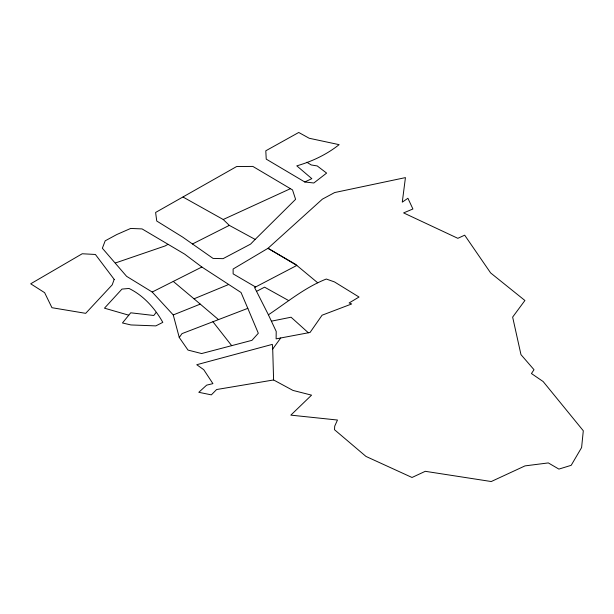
<?xml version="1.0" encoding="UTF-8"?>
<svg xmlns="http://www.w3.org/2000/svg" width="614" height="614" viewBox="0 0 614 614"><rect width="100%" height="100%" fill="white"/><g stroke="black" fill="none" stroke-linecap="round" stroke-linejoin="round"><path stroke-width="0.92" d="M179.257 337.477L181.997 333.625L247.81 308.343L258.325 333.256L251.963 340.333L201.622 353.549L187.999 350.08L179.257 337.477L173.248 314.944L152.188 292.034L126.599 276.331L102.354 248.24L105.194 240.818L116.783 234.54L130.667 228.446L142.057 228.907L184.622 254.104L201.86 267.021L241.033 292.494L247.81 308.343M255.562 286.991L233.143 273.882L233.113 269.024L267.996 248.302L322.373 199.159L334.661 192.55L405.44 177.607L402.277 202.152L407.919 198.268L412.915 208.998L403.605 212.904L457.837 238.316L464.683 235.185L490.632 272.931L524.909 300.492L512.644 317.093L520.971 354.631L534.011 369.705L531.448 373.542L543.152 381.547L583.3 430.767L581.596 447.575L571.181 465.32L558.894 469.096L548.317 462.918L525.016 465.888L491.254 481.529L425.287 471.314L412.017 477.477L365.998 456.44L334.515 429.723L334.722 426.139L337.47 420.03L290.844 415.141L311.559 395.147L292.97 390.42L273.598 379.959L272.708 349.005L280.721 337.976L310.062 332.458L322.081 315.205L351.668 303.961L349.128 302.955L359.021 297.03L334.469 281.918L326.303 279.032C305.004 287.383 287.26 302.218 268.41 314.798L276.216 331.453L276.116 338.89L280.721 337.976M156.156 312.411L153.784 315.489L130.736 312.802L122.455 322.964L130.935 324.952L155.833 325.888L162.802 322.358C154.958 308.382 143.653 295.58 129.009 288.457L121.971 289.087L104.472 308.174L128.717 315.174M255.155 239.414L250.566 244.126L223.051 258.663L213.058 258.41L182.65 237.088L156.754 221.04L155.603 212.467L236.651 166.532L252.845 166.417L292.525 189.918L295.595 199.335L255.155 239.414L229.321 225.369L223.212 219.505L183.064 197.056M167.822 244.41L165.143 245.938L115.447 262.961M268.41 314.798L256.537 291.358L264.565 287.168L288.772 300.63M152.188 292.034L201.86 267.021M192.458 243.981L229.321 225.369M304.79 181.99L311.82 178.659L296.785 165.849C312.073 161.451 326.587 154.598 339.135 144.658L309.203 138.257L298.742 132.47L265.793 150.798L266.238 159.126L304.79 181.99L313.831 182.987L326.617 173.094L317.208 165.933L311.221 164.959L306.87 162.265M223.212 219.505L290.453 188.675M173.248 281.396L194.009 298.811L228.554 284.535M173.248 314.944L200.256 304.114M271.526 321.145L291.067 317.215L308.351 332.78M273.598 379.959L216.604 389.537L211.354 394.863L198.806 392.308L206.634 385.155L212.92 383.627L203.748 369.697L196.756 364.716L272.34 344.377L272.708 349.005M317.707 282.793L295.342 264.204L267.996 248.302L296.831 265.44L254.557 287.521L256.537 291.358M194.009 298.811L218.5 319.602M212.928 321.744L231.685 345.659M114.181 279.37L112.216 284.835L85.691 313.34L51.944 307.706L44.638 292.678L30.7 283.798L82.222 253.759L95.4 254.472L114.181 279.37"/></g></svg>
